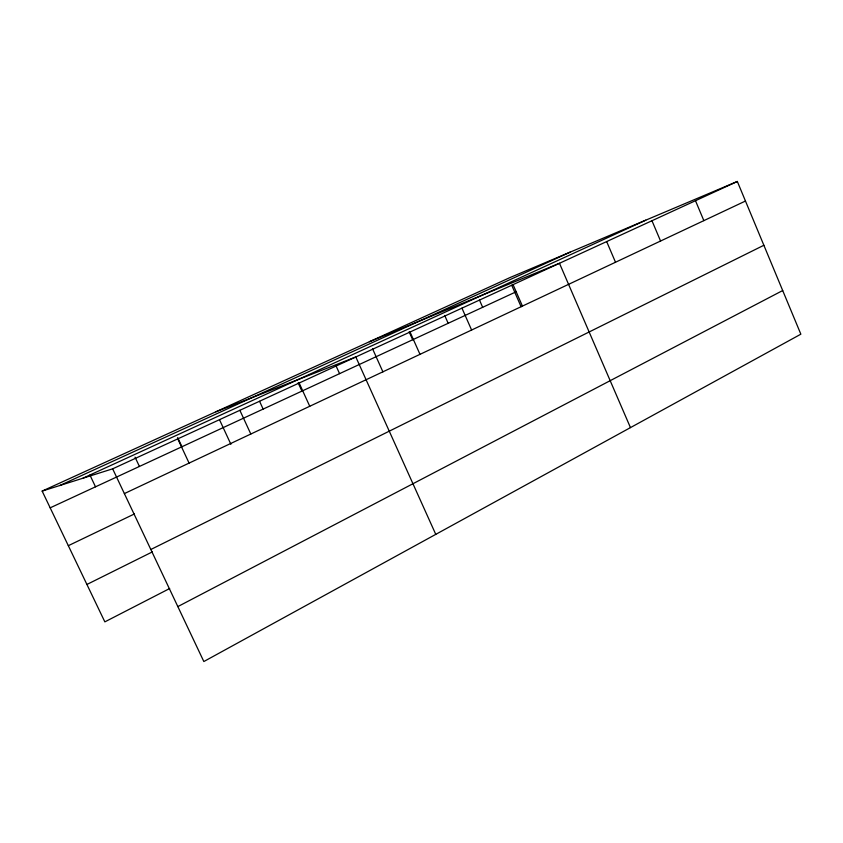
<?xml version="1.0" encoding="UTF-8"?>
<svg xmlns="http://www.w3.org/2000/svg" width="843" height="843" viewBox="0 0 843 843"><rect width="100%" height="100%" fill="white"/><g stroke="black" fill="none" stroke-linecap="round" stroke-linejoin="round"><path stroke-width="1.26" d="M177.841 606.591L782.694 290.54M169.685 588.519L104.848 621.871L42.15 491.09L509.983 277.568L737.33 181.466L800.85 334.186L203.837 661.534L112.656 468.824L42.15 491.09M86.913 584.462L152.362 551.902M150.823 549.499L763.863 245.271M68.325 545.684L134.406 513.956M124.374 493.587L745.465 201.034M50.18 507.834L516.179 291.762M112.656 468.824L737.33 181.466M82.951 478.202L645.749 220.181M59.769 485.526L570.121 252.152M369.392 341.742L559.467 263.279L630.459 427.612M215.85 411.816L355.82 356.958L435.768 534.367M89.916 475.031L95.512 486.811M135.049 457.159L139.422 466.453M177.673 437.57L181.951 446.737M177.768 438.866L189.085 463.102M219.507 419.719L230.898 444.303M239.865 410.299L250.814 434.029M259.56 401.289L263.142 409.087M299.16 383.028L309.75 406.273M298.148 382.827L301.92 391.11M335.862 365.483L339.56 373.649M372.49 348.654L382.922 371.889M410.035 332.016L419.993 354.345M409.129 331.805L412.67 339.761M461.953 308.138L471.606 330.034M444.704 315.451L448.17 323.291M479.509 300.119L482.66 307.305M513.081 284.671L522.407 306.041M511.722 285.25L521.09 306.726M606.665 241.572L615.506 262.247M651.966 220.729L660.564 241.024M695.486 200.708L703.852 220.645"/></g></svg>
